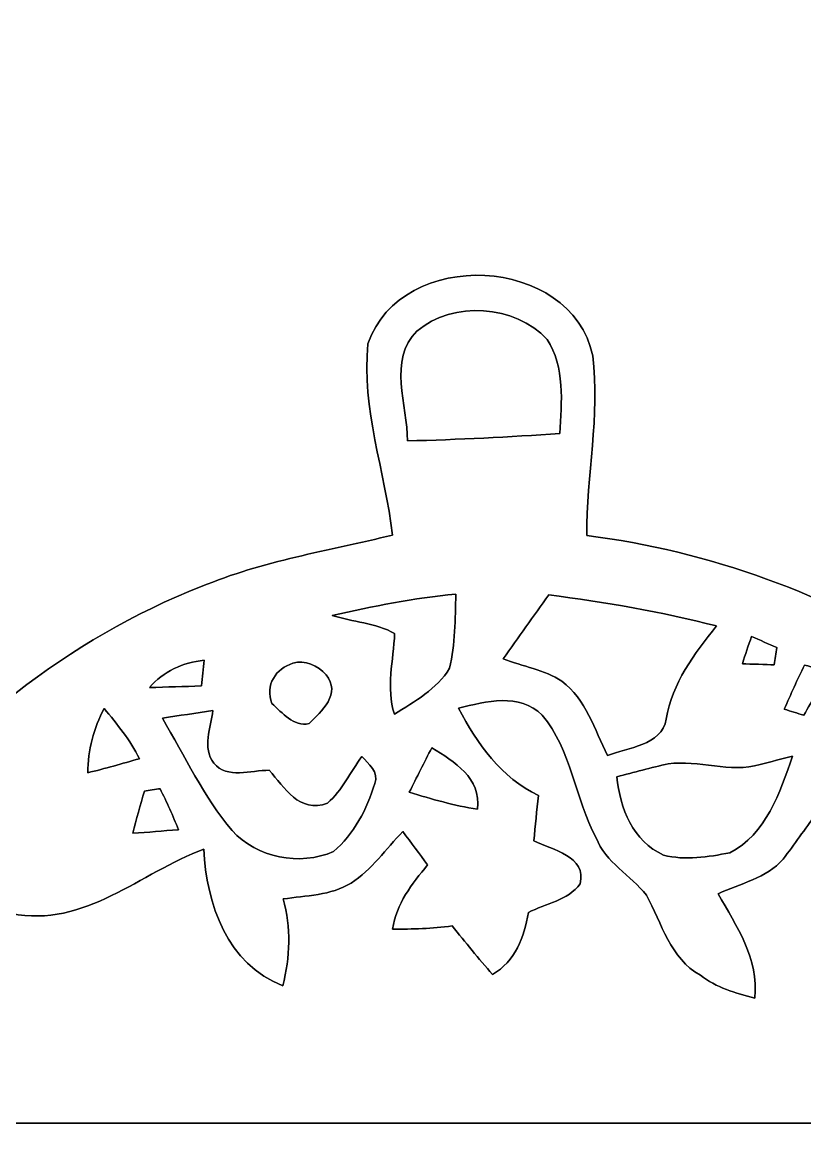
# Model space of a CAD drawing. Header units: centimetres. Extents: x -16.8 to 16.8, y -16.7 to 16.7.
# Drawn here: x -9.95 to -4.15, y -8.79 to -0.46 of the extents above; entities that cross this region are included whole.
import ezdxf

# ---------------------------------------------------------------- set-up
doc = ezdxf.new("R2010")
doc.units = ezdxf.units.CM
doc.header["$MEASUREMENT"] = 0
doc.layers.add('Layer 1', color=7, linetype='Continuous')

msp = doc.modelspace()

# ---------------------------------------------------------------- linework, layer by layer
at = {"layer": 'Layer 1', "color": 7}
for points, knots in [([(-16.77458, 16.66875), (-16.77458, 16.66875), (16.77458, 16.66875), (16.77458, 16.66875), (16.77458, 16.66875), (16.77458, 16.66875), (16.77458, -16.66875), (16.77458, -16.66875), (16.77458, -16.66875), (16.77458, -16.66875), (-16.77458, -16.66875), (-16.77458, -16.66875), (-16.77458, -16.66875), (-16.77458, -16.66875), (-16.77458, 16.66875), (-16.77458, 16.66875), (-16.77458, 16.66875), (-16.77458, 16.66875), (-16.77458, 16.66875), (-16.77458, 16.66875)], [0, 0, 0, 0, 0.1666667, 0.1666667, 0.1666667, 0.1666667, 0.3333333, 0.3333333, 0.3333333, 0.3333333, 0.5, 0.5, 0.5, 0.5, 0.6666667, 0.6666667, 0.6666667, 0.6666667, 1, 1, 1, 1]), ([(-7.38576, -2.84339), (-7.43832, -3.32669), (-7.25734, -3.78848), (-7.20408, -4.26297), (-7.20408, -4.26297), (-7.67927, -4.37974), (-8.16857, -4.45488), (-8.62259, -4.64538), (-8.62259, -4.64538), (-9.61637, -5.02991), (-10.45563, -5.73052), (-11.14002, -6.53486), (-11.14002, -6.53486), (-11.73374, -7.24323), (-12.11404, -8.11354), (-12.28478, -9.01876), (-12.28478, -9.01876), (-12.61251, -10.60909), (-12.24068, -12.33029), (-11.27337, -13.63627), (-11.27337, -13.63627), (-10.15506, -15.14228), (-8.32379, -16.11665), (-6.43819, -16.10678), (-6.43819, -16.10678), (-4.83729, -16.12477), (-3.23533, -15.47142), (-2.12513, -14.31431), (-2.12513, -14.31431), (-0.9779, -13.15508), (-0.31397, -11.49703), (-0.45085, -9.86084), (-0.45085, -9.86084), (-0.50024, -8.90305), (-0.79622, -7.96572), (-1.2894, -7.14481), (-1.2894, -7.14481), (-2.22497, -5.55519), (-3.94335, -4.49474), (-5.76263, -4.26614), (-5.76263, -4.26614), (-5.76368, -3.82094), (-5.6642, -3.37749), (-5.71818, -2.93229), (-5.71818, -2.93229), (-5.87763, -2.18405), (-7.13881, -2.12266), (-7.38576, -2.84339), (-7.38576, -2.84339), (-7.38576, -2.84339), (-7.38576, -2.84339), (-7.38576, -2.84339)], [0, 0, 0, 0, 0.0714286, 0.0714286, 0.0714286, 0.0714286, 0.1428571, 0.1428571, 0.1428571, 0.1428571, 0.2142857, 0.2142857, 0.2142857, 0.2142857, 0.2857143, 0.2857143, 0.2857143, 0.2857143, 0.3571429, 0.3571429, 0.3571429, 0.3571429, 0.4285714, 0.4285714, 0.4285714, 0.4285714, 0.5, 0.5, 0.5, 0.5, 0.5714286, 0.5714286, 0.5714286, 0.5714286, 0.6428571, 0.6428571, 0.6428571, 0.6428571, 0.7142857, 0.7142857, 0.7142857, 0.7142857, 0.7857143, 0.7857143, 0.7857143, 0.7857143, 0.8571429, 0.8571429, 0.8571429, 0.8571429, 1, 1, 1, 1]), ([(-7.02275, -2.74884), (-6.75323, -2.52307), (-6.29603, -2.55446), (-6.05614, -2.81058), (-6.05614, -2.81058), (-5.92384, -3.01625), (-5.94924, -3.27554), (-5.96124, -3.51014), (-5.96124, -3.51014), (-6.33836, -3.53413), (-6.71548, -3.55494), (-7.09295, -3.56411), (-7.09295, -3.56411), (-7.09224, -3.30271), (-7.23935, -2.96016), (-7.02275, -2.74884)], [0, 0, 0, 0, 0.2, 0.2, 0.2, 0.2, 0.4, 0.4, 0.4, 0.4, 0.6, 0.6, 0.6, 0.6, 1, 1, 1, 1]), ([(-7.6521, -4.85916), (-7.34907, -4.79249), (-7.04427, -4.72793), (-6.73418, -4.70112), (-6.73418, -4.70112), (-6.73806, -4.88456), (-6.73841, -5.07224), (-6.78145, -5.2511), (-6.78145, -5.2511), (-6.87317, -5.40526), (-7.04109, -5.49875), (-7.19032, -5.59153), (-7.19032, -5.59153), (-7.25205, -5.39468), (-7.19737, -5.19218), (-7.18785, -4.99357), (-7.18785, -4.99357), (-7.32966, -4.91419), (-7.49935, -4.90749), (-7.6521, -4.85916)], [0, 0, 0, 0, 0.1666667, 0.1666667, 0.1666667, 0.1666667, 0.3333333, 0.3333333, 0.3333333, 0.3333333, 0.5, 0.5, 0.5, 0.5, 0.6666667, 0.6666667, 0.6666667, 0.6666667, 1, 1, 1, 1]), ([(-6.0452, -4.70711), (-5.62575, -4.75756), (-5.21018, -4.83411), (-4.79989, -4.93677), (-4.79989, -4.93677), (-4.96288, -5.14385), (-5.13009, -5.36081), (-5.17313, -5.62892), (-5.17313, -5.62892), (-5.20629, -5.82648), (-5.46029, -5.83671), (-5.60881, -5.89844), (-5.60881, -5.89844), (-5.70512, -5.70653), (-5.76792, -5.4804), (-5.94678, -5.34705), (-5.94678, -5.34705), (-6.07836, -5.26168), (-6.23746, -5.23699), (-6.3821, -5.1816), (-6.3821, -5.1816), (-6.27027, -5.0232), (-6.15703, -4.86551), (-6.0452, -4.70711)], [0, 0, 0, 0, 0.1428571, 0.1428571, 0.1428571, 0.1428571, 0.2857143, 0.2857143, 0.2857143, 0.2857143, 0.4285714, 0.4285714, 0.4285714, 0.4285714, 0.5714286, 0.5714286, 0.5714286, 0.5714286, 0.7142857, 0.7142857, 0.7142857, 0.7142857, 1, 1, 1, 1]), ([(-4.53954, -5.01579), (-4.4771, -5.04261), (-4.41501, -5.06977), (-4.35293, -5.09799), (-4.35293, -5.09799), (-4.35928, -5.13997), (-4.36563, -5.18266), (-4.37198, -5.22534), (-4.37198, -5.22534), (-4.43054, -5.22358), (-4.54801, -5.2197), (-4.60693, -5.21758), (-4.60693, -5.21758), (-4.58682, -5.1495), (-4.56389, -5.08212), (-4.53954, -5.01579)], [0, 0, 0, 0, 0.2, 0.2, 0.2, 0.2, 0.4, 0.4, 0.4, 0.4, 0.6, 0.6, 0.6, 0.6, 1, 1, 1, 1]), ([(-9.00677, -5.39468), (-8.90482, -5.27262), (-8.75771, -5.20841), (-8.60178, -5.19148), (-8.60178, -5.19148), (-8.60707, -5.25463), (-8.61378, -5.31777), (-8.62118, -5.38092), (-8.62118, -5.38092), (-8.74959, -5.38727), (-8.87871, -5.39009), (-9.00677, -5.39468)], [0, 0, 0, 0, 0.25, 0.25, 0.25, 0.25, 0.5, 0.5, 0.5, 0.5, 1, 1, 1, 1]), ([(-7.94385, -5.21406), (-7.85354, -5.18266), (-7.75688, -5.2324), (-7.69691, -5.29908), (-7.69691, -5.29908), (-7.58155, -5.43772), (-7.73148, -5.57283), (-7.82285, -5.66138), (-7.82285, -5.66138), (-7.93856, -5.68678), (-8.02146, -5.58024), (-8.09801, -5.51286), (-8.09801, -5.51286), (-8.15269, -5.37563), (-8.06768, -5.25074), (-7.94385, -5.21406)], [0, 0, 0, 0, 0.2, 0.2, 0.2, 0.2, 0.4, 0.4, 0.4, 0.4, 0.6, 0.6, 0.6, 0.6, 1, 1, 1, 1]), ([(-4.14726, -5.22852), (-4.08376, -5.24263), (-4.0199, -5.25745), (-3.9564, -5.27297), (-3.9564, -5.27297), (-4.02131, -5.38233), (-4.08799, -5.48993), (-4.1529, -5.59929), (-4.1529, -5.59929), (-4.20123, -5.58447), (-4.24921, -5.56966), (-4.29683, -5.55449), (-4.29683, -5.55449), (-4.24956, -5.44477), (-4.19982, -5.33576), (-4.14726, -5.22852)], [0, 0, 0, 0, 0.2, 0.2, 0.2, 0.2, 0.4, 0.4, 0.4, 0.4, 0.6, 0.6, 0.6, 0.6, 1, 1, 1, 1]), ([(-6.71371, -5.54673), (-6.50699, -5.49875), (-6.26674, -5.42854), (-6.09318, -5.59894), (-6.09318, -5.59894), (-5.87551, -5.85787), (-5.85047, -6.21524), (-5.69348, -6.50804), (-5.69348, -6.50804), (-5.62398, -6.69361), (-5.43666, -6.78603), (-5.31918, -6.93491), (-5.31918, -6.93491), (-5.20594, -7.14199), (-5.14385, -7.40481), (-4.91984, -7.52863), (-4.91984, -7.52863), (-4.80166, -7.61965), (-4.65808, -7.66198), (-4.51661, -7.69902), (-4.51661, -7.69902), (-4.48381, -7.40516), (-4.65208, -7.16527), (-4.78755, -6.92432), (-4.78755, -6.92432), (-4.62562, -6.84742), (-4.42877, -6.80967), (-4.30601, -6.66785), (-4.30601, -6.66785), (-4.22169, -6.55814), (-4.14373, -6.4449), (-4.06259, -6.33342), (-4.06259, -6.33342), (-3.87914, -6.5592), (-3.69147, -6.85412), (-3.38208, -6.90986), (-3.38208, -6.90986), (-3.05894, -6.95254), (-2.73015, -6.96383), (-2.40489, -6.93526), (-2.40489, -6.93526), (-2.24966, -6.91903), (-2.05352, -6.89081), (-1.93428, -7.01322), (-1.93428, -7.01322), (-1.56386, -7.48242), (-1.28552, -8.02852), (-1.13841, -8.60919), (-1.13841, -8.60919), (-1.56422, -8.62647), (-1.99073, -8.62683), (-2.41653, -8.62647), (-2.41653, -8.62647), (-5.50439, -8.62224), (-8.59226, -8.63), (-11.67977, -8.62224), (-11.67977, -8.62224), (-11.48115, -7.75335), (-10.97844, -6.97653), (-10.3505, -6.35423), (-10.3505, -6.35423), (-10.34944, -6.6227), (-10.35791, -6.97477), (-10.03194, -7.07108), (-10.03194, -7.07108), (-9.48584, -7.18044), (-9.07521, -6.76628), (-8.60354, -6.59306), (-8.60354, -6.59306), (-8.58696, -6.99805), (-8.42751, -7.45067), (-8.01688, -7.60624), (-8.01688, -7.60624), (-7.96396, -7.39458), (-7.95584, -7.17374), (-8.01476, -6.96277), (-8.01476, -6.96277), (-7.84648, -6.93667), (-7.66163, -6.93773), (-7.51134, -6.84495), (-7.51134, -6.84495), (-7.35542, -6.74829), (-7.25558, -6.58989), (-7.12682, -6.46324), (-7.12682, -6.46324), (-7.06579, -6.54544), (-7.00476, -6.62693), (-6.94302, -6.70948), (-6.94302, -6.70948), (-7.06085, -6.85024), (-7.1755, -6.99841), (-7.20372, -7.18749), (-7.20372, -7.18749), (-7.05626, -7.18573), (-6.90809, -7.18397), (-6.76204, -7.16245), (-6.76204, -7.16245), (-6.66327, -7.2831), (-6.5659, -7.40586), (-6.46113, -7.52193), (-6.46113, -7.52193), (-6.29497, -7.42703), (-6.22512, -7.24394), (-6.19584, -7.06367), (-6.19584, -7.06367), (-6.06813, -6.99629), (-5.90197, -6.97371), (-5.81166, -6.85024), (-5.81166, -6.85024), (-5.7598, -6.64916), (-6.01945, -6.59412), (-6.15562, -6.53239), (-6.15562, -6.53239), (-6.14468, -6.4202), (-6.13375, -6.30555), (-6.12175, -6.19478), (-6.12175, -6.19478), (-6.39586, -6.06354), (-6.57825, -5.81025), (-6.71371, -5.54673)], [0, 0, 0, 0, 0.0322581, 0.0322581, 0.0322581, 0.0322581, 0.0645161, 0.0645161, 0.0645161, 0.0645161, 0.0967742, 0.0967742, 0.0967742, 0.0967742, 0.1290323, 0.1290323, 0.1290323, 0.1290323, 0.1612903, 0.1612903, 0.1612903, 0.1612903, 0.1935484, 0.1935484, 0.1935484, 0.1935484, 0.2258065, 0.2258065, 0.2258065, 0.2258065, 0.2580645, 0.2580645, 0.2580645, 0.2580645, 0.2903226, 0.2903226, 0.2903226, 0.2903226, 0.3225806, 0.3225806, 0.3225806, 0.3225806, 0.3548387, 0.3548387, 0.3548387, 0.3548387, 0.3870968, 0.3870968, 0.3870968, 0.3870968, 0.4193548, 0.4193548, 0.4193548, 0.4193548, 0.4516129, 0.4516129, 0.4516129, 0.4516129, 0.483871, 0.483871, 0.483871, 0.483871, 0.516129, 0.516129, 0.516129, 0.516129, 0.5483871, 0.5483871, 0.5483871, 0.5483871, 0.5806452, 0.5806452, 0.5806452, 0.5806452, 0.6129032, 0.6129032, 0.6129032, 0.6129032, 0.6451613, 0.6451613, 0.6451613, 0.6451613, 0.6774194, 0.6774194, 0.6774194, 0.6774194, 0.7096774, 0.7096774, 0.7096774, 0.7096774, 0.7419355, 0.7419355, 0.7419355, 0.7419355, 0.7741935, 0.7741935, 0.7741935, 0.7741935, 0.8064516, 0.8064516, 0.8064516, 0.8064516, 0.8387097, 0.8387097, 0.8387097, 0.8387097, 0.8709677, 0.8709677, 0.8709677, 0.8709677, 0.9032258, 0.9032258, 0.9032258, 0.9032258, 0.9354839, 0.9354839, 0.9354839, 0.9354839, 1, 1, 1, 1]), ([(-9.46538, -6.02615), (-9.46397, -5.85929), (-9.42093, -5.69595), (-9.34367, -5.54849), (-9.34367, -5.54849), (-9.24772, -5.66632), (-9.14894, -5.78379), (-9.08191, -5.92208), (-9.08191, -5.92208), (-9.20926, -5.95877), (-9.33662, -5.99546), (-9.46538, -6.02615)], [0, 0, 0, 0, 0.25, 0.25, 0.25, 0.25, 0.5, 0.5, 0.5, 0.5, 1, 1, 1, 1]), ([(-8.91152, -5.62222), (-8.78734, -5.60211), (-8.66211, -5.58306), (-8.53722, -5.56507), (-8.53722, -5.56507), (-8.55133, -5.69207), (-8.61766, -5.84024), (-8.53017, -5.95454), (-8.53017, -5.95454), (-8.42998, -6.07519), (-8.25571, -6.00675), (-8.11883, -6.00816), (-8.11883, -6.00816), (-8.00735, -6.13375), (-7.89517, -6.3306), (-7.68632, -6.25158), (-7.68632, -6.25158), (-7.57661, -6.15632), (-7.51558, -6.02015), (-7.43091, -5.90444), (-7.43091, -5.90444), (-7.38364, -5.96265), (-7.30109, -6.02015), (-7.33601, -6.10623), (-7.33601, -6.10623), (-7.39246, -6.29356), (-7.48947, -6.48476), (-7.64152, -6.6107), (-7.64152, -6.6107), (-7.89411, -6.71971), (-8.20702, -6.65762), (-8.39435, -6.45442), (-8.39435, -6.45442), (-8.60637, -6.20289), (-8.74466, -5.90303), (-8.91152, -5.62222)], [0, 0, 0, 0, 0.1, 0.1, 0.1, 0.1, 0.2, 0.2, 0.2, 0.2, 0.3, 0.3, 0.3, 0.3, 0.4, 0.4, 0.4, 0.4, 0.5, 0.5, 0.5, 0.5, 0.6, 0.6, 0.6, 0.6, 0.7, 0.7, 0.7, 0.7, 0.8, 0.8, 0.8, 0.8, 1, 1, 1, 1]), ([(-6.91233, -5.84024), (-6.74546, -5.94607), (-6.54579, -6.06037), (-6.57331, -6.29744), (-6.57331, -6.29744), (-6.74546, -6.27062), (-6.91339, -6.22194), (-7.07919, -6.17008), (-7.07919, -6.17008), (-7.02345, -6.06002), (-6.96842, -5.9496), (-6.91233, -5.84024)], [0, 0, 0, 0, 0.25, 0.25, 0.25, 0.25, 0.5, 0.5, 0.5, 0.5, 1, 1, 1, 1]), ([(-5.15796, -5.95983), (-4.93148, -5.92949), (-4.69971, -6.03179), (-4.4764, -5.96512), (-4.4764, -5.96512), (-4.39596, -5.94466), (-4.31588, -5.92243), (-4.2351, -5.90338), (-4.2351, -5.90338), (-4.33035, -6.17079), (-4.43124, -6.48547), (-4.70182, -6.62023), (-4.70182, -6.62023), (-4.86057, -6.65092), (-5.03343, -6.67949), (-5.19254, -6.63681), (-5.19254, -6.63681), (-5.41902, -6.53662), (-5.51709, -6.28721), (-5.53896, -6.05649), (-5.53896, -6.05649), (-5.41232, -6.02368), (-5.28602, -5.98805), (-5.15796, -5.95983)], [0, 0, 0, 0, 0.1428571, 0.1428571, 0.1428571, 0.1428571, 0.2857143, 0.2857143, 0.2857143, 0.2857143, 0.4285714, 0.4285714, 0.4285714, 0.4285714, 0.5714286, 0.5714286, 0.5714286, 0.5714286, 0.7142857, 0.7142857, 0.7142857, 0.7142857, 1, 1, 1, 1]), ([(-9.04416, -6.16197), (-9.01524, -6.15738), (-8.95738, -6.14856), (-8.92845, -6.14433), (-8.92845, -6.14433), (-8.87906, -6.24417), (-8.83144, -6.34506), (-8.79263, -6.44984), (-8.79263, -6.44984), (-8.90623, -6.45724), (-9.01841, -6.46783), (-9.13165, -6.47559), (-9.13165, -6.47559), (-9.10484, -6.37011), (-9.07415, -6.26604), (-9.04416, -6.16197)], [0, 0, 0, 0, 0.2, 0.2, 0.2, 0.2, 0.4, 0.4, 0.4, 0.4, 0.6, 0.6, 0.6, 0.6, 1, 1, 1, 1])]:
    msp.add_open_spline(points, degree=3, knots=knots, dxfattribs=at)
at = {"layer": 'Layer 1', "color": 251}
for points, knots in [([(-7.38576, -2.84339), (-7.13881, -2.12266), (-5.87763, -2.18405), (-5.71818, -2.93229), (-5.71818, -2.93229), (-5.6642, -3.37749), (-5.76368, -3.82094), (-5.76263, -4.26614), (-5.76263, -4.26614), (-3.94335, -4.49474), (-2.22497, -5.55519), (-1.2894, -7.14481), (-1.2894, -7.14481), (-0.79622, -7.96572), (-0.50024, -8.90305), (-0.45085, -9.86084), (-0.45085, -9.86084), (-0.31397, -11.49703), (-0.9779, -13.15508), (-2.12513, -14.31431), (-2.12513, -14.31431), (-3.23533, -15.47142), (-4.83729, -16.12477), (-6.43819, -16.10678), (-6.43819, -16.10678), (-8.32379, -16.11665), (-10.15506, -15.14228), (-11.27337, -13.63627), (-11.27337, -13.63627), (-12.24068, -12.33029), (-12.61251, -10.60909), (-12.28478, -9.01876), (-12.28478, -9.01876), (-12.11404, -8.11354), (-11.73374, -7.24323), (-11.14002, -6.53486), (-11.14002, -6.53486), (-10.45563, -5.73052), (-9.61637, -5.02991), (-8.62259, -4.64538), (-8.62259, -4.64538), (-8.16857, -4.45488), (-7.67927, -4.37974), (-7.20408, -4.26297), (-7.20408, -4.26297), (-7.25734, -3.78848), (-7.43832, -3.32669), (-7.38576, -2.84339), (-7.38576, -2.84339), (-7.38576, -2.84339), (-7.38576, -2.84339), (-7.38576, -2.84339)], [0, 0, 0, 0, 0.0714286, 0.0714286, 0.0714286, 0.0714286, 0.1428571, 0.1428571, 0.1428571, 0.1428571, 0.2142857, 0.2142857, 0.2142857, 0.2142857, 0.2857143, 0.2857143, 0.2857143, 0.2857143, 0.3571429, 0.3571429, 0.3571429, 0.3571429, 0.4285714, 0.4285714, 0.4285714, 0.4285714, 0.5, 0.5, 0.5, 0.5, 0.5714286, 0.5714286, 0.5714286, 0.5714286, 0.6428571, 0.6428571, 0.6428571, 0.6428571, 0.7142857, 0.7142857, 0.7142857, 0.7142857, 0.7857143, 0.7857143, 0.7857143, 0.7857143, 0.8571429, 0.8571429, 0.8571429, 0.8571429, 1, 1, 1, 1]), ([(-7.02275, -2.74884), (-7.23935, -2.96016), (-7.09224, -3.30271), (-7.09295, -3.56411), (-7.09295, -3.56411), (-6.71548, -3.55494), (-6.33836, -3.53413), (-5.96124, -3.51014), (-5.96124, -3.51014), (-5.94924, -3.27554), (-5.92384, -3.01625), (-6.05614, -2.81058), (-6.05614, -2.81058), (-6.29603, -2.55446), (-6.75323, -2.52307), (-7.02275, -2.74884), (-7.02275, -2.74884), (-7.02275, -2.74884), (-7.02275, -2.74884), (-7.02275, -2.74884)], [0, 0, 0, 0, 0.1666667, 0.1666667, 0.1666667, 0.1666667, 0.3333333, 0.3333333, 0.3333333, 0.3333333, 0.5, 0.5, 0.5, 0.5, 0.6666667, 0.6666667, 0.6666667, 0.6666667, 1, 1, 1, 1]), ([(-7.6521, -4.85916), (-7.49935, -4.90749), (-7.32966, -4.91419), (-7.18785, -4.99357), (-7.18785, -4.99357), (-7.19737, -5.19218), (-7.25205, -5.39468), (-7.19032, -5.59153), (-7.19032, -5.59153), (-7.04109, -5.49875), (-6.87317, -5.40526), (-6.78145, -5.2511), (-6.78145, -5.2511), (-6.73841, -5.07224), (-6.73806, -4.88456), (-6.73418, -4.70112), (-6.73418, -4.70112), (-7.04427, -4.72793), (-7.34907, -4.79249), (-7.6521, -4.85916), (-7.6521, -4.85916), (-7.6521, -4.85916), (-7.6521, -4.85916), (-7.6521, -4.85916)], [0, 0, 0, 0, 0.1428571, 0.1428571, 0.1428571, 0.1428571, 0.2857143, 0.2857143, 0.2857143, 0.2857143, 0.4285714, 0.4285714, 0.4285714, 0.4285714, 0.5714286, 0.5714286, 0.5714286, 0.5714286, 0.7142857, 0.7142857, 0.7142857, 0.7142857, 1, 1, 1, 1]), ([(-6.0452, -4.70711), (-6.15703, -4.86551), (-6.27027, -5.0232), (-6.3821, -5.1816), (-6.3821, -5.1816), (-6.23746, -5.23699), (-6.07836, -5.26168), (-5.94678, -5.34705), (-5.94678, -5.34705), (-5.76792, -5.4804), (-5.70512, -5.70653), (-5.60881, -5.89844), (-5.60881, -5.89844), (-5.46029, -5.83671), (-5.20629, -5.82648), (-5.17313, -5.62892), (-5.17313, -5.62892), (-5.13009, -5.36081), (-4.96288, -5.14385), (-4.79989, -4.93677), (-4.79989, -4.93677), (-5.21018, -4.83411), (-5.62575, -4.75756), (-6.0452, -4.70711), (-6.0452, -4.70711), (-6.0452, -4.70711), (-6.0452, -4.70711), (-6.0452, -4.70711)], [0, 0, 0, 0, 0.125, 0.125, 0.125, 0.125, 0.25, 0.25, 0.25, 0.25, 0.375, 0.375, 0.375, 0.375, 0.5, 0.5, 0.5, 0.5, 0.625, 0.625, 0.625, 0.625, 0.75, 0.75, 0.75, 0.75, 1, 1, 1, 1]), ([(-4.53954, -5.01579), (-4.56389, -5.08212), (-4.58682, -5.1495), (-4.60693, -5.21758), (-4.60693, -5.21758), (-4.54801, -5.2197), (-4.43054, -5.22358), (-4.37198, -5.22534), (-4.37198, -5.22534), (-4.36563, -5.18266), (-4.35928, -5.13997), (-4.35293, -5.09799), (-4.35293, -5.09799), (-4.41501, -5.06977), (-4.4771, -5.04261), (-4.53954, -5.01579), (-4.53954, -5.01579), (-4.53954, -5.01579), (-4.53954, -5.01579), (-4.53954, -5.01579)], [0, 0, 0, 0, 0.1666667, 0.1666667, 0.1666667, 0.1666667, 0.3333333, 0.3333333, 0.3333333, 0.3333333, 0.5, 0.5, 0.5, 0.5, 0.6666667, 0.6666667, 0.6666667, 0.6666667, 1, 1, 1, 1]), ([(-9.00677, -5.39468), (-8.87871, -5.39009), (-8.74959, -5.38727), (-8.62118, -5.38092), (-8.62118, -5.38092), (-8.61378, -5.31777), (-8.60707, -5.25463), (-8.60178, -5.19148), (-8.60178, -5.19148), (-8.75771, -5.20841), (-8.90482, -5.27262), (-9.00677, -5.39468), (-9.00677, -5.39468), (-9.00677, -5.39468), (-9.00677, -5.39468), (-9.00677, -5.39468)], [0, 0, 0, 0, 0.2, 0.2, 0.2, 0.2, 0.4, 0.4, 0.4, 0.4, 0.6, 0.6, 0.6, 0.6, 1, 1, 1, 1]), ([(-7.94385, -5.21406), (-8.06768, -5.25074), (-8.15269, -5.37563), (-8.09801, -5.51286), (-8.09801, -5.51286), (-8.02146, -5.58024), (-7.93856, -5.68678), (-7.82285, -5.66138), (-7.82285, -5.66138), (-7.73148, -5.57283), (-7.58155, -5.43772), (-7.69691, -5.29908), (-7.69691, -5.29908), (-7.75688, -5.2324), (-7.85354, -5.18266), (-7.94385, -5.21406), (-7.94385, -5.21406), (-7.94385, -5.21406), (-7.94385, -5.21406), (-7.94385, -5.21406)], [0, 0, 0, 0, 0.1666667, 0.1666667, 0.1666667, 0.1666667, 0.3333333, 0.3333333, 0.3333333, 0.3333333, 0.5, 0.5, 0.5, 0.5, 0.6666667, 0.6666667, 0.6666667, 0.6666667, 1, 1, 1, 1]), ([(-4.14726, -5.22852), (-4.19982, -5.33576), (-4.24956, -5.44477), (-4.29683, -5.55449), (-4.29683, -5.55449), (-4.24921, -5.56966), (-4.20123, -5.58447), (-4.1529, -5.59929), (-4.1529, -5.59929), (-4.08799, -5.48993), (-4.02131, -5.38233), (-3.9564, -5.27297), (-3.9564, -5.27297), (-4.0199, -5.25745), (-4.08376, -5.24263), (-4.14726, -5.22852), (-4.14726, -5.22852), (-4.14726, -5.22852), (-4.14726, -5.22852), (-4.14726, -5.22852)], [0, 0, 0, 0, 0.1666667, 0.1666667, 0.1666667, 0.1666667, 0.3333333, 0.3333333, 0.3333333, 0.3333333, 0.5, 0.5, 0.5, 0.5, 0.6666667, 0.6666667, 0.6666667, 0.6666667, 1, 1, 1, 1]), ([(-6.71371, -5.54673), (-6.57825, -5.81025), (-6.39586, -6.06354), (-6.12175, -6.19478), (-6.12175, -6.19478), (-6.13375, -6.30555), (-6.14468, -6.4202), (-6.15562, -6.53239), (-6.15562, -6.53239), (-6.01945, -6.59412), (-5.7598, -6.64916), (-5.81166, -6.85024), (-5.81166, -6.85024), (-5.90197, -6.97371), (-6.06813, -6.99629), (-6.19584, -7.06367), (-6.19584, -7.06367), (-6.22512, -7.24394), (-6.29497, -7.42703), (-6.46113, -7.52193), (-6.46113, -7.52193), (-6.5659, -7.40586), (-6.66327, -7.2831), (-6.76204, -7.16245), (-6.76204, -7.16245), (-6.90809, -7.18397), (-7.05626, -7.18573), (-7.20372, -7.18749), (-7.20372, -7.18749), (-7.1755, -6.99841), (-7.06085, -6.85024), (-6.94302, -6.70948), (-6.94302, -6.70948), (-7.00476, -6.62693), (-7.06579, -6.54544), (-7.12682, -6.46324), (-7.12682, -6.46324), (-7.25558, -6.58989), (-7.35542, -6.74829), (-7.51134, -6.84495), (-7.51134, -6.84495), (-7.66163, -6.93773), (-7.84648, -6.93667), (-8.01476, -6.96277), (-8.01476, -6.96277), (-7.95584, -7.17374), (-7.96396, -7.39458), (-8.01688, -7.60624), (-8.01688, -7.60624), (-8.42751, -7.45067), (-8.58696, -6.99805), (-8.60354, -6.59306), (-8.60354, -6.59306), (-9.07521, -6.76628), (-9.48584, -7.18044), (-10.03194, -7.07108), (-10.03194, -7.07108), (-10.35791, -6.97477), (-10.34944, -6.6227), (-10.3505, -6.35423), (-10.3505, -6.35423), (-10.97844, -6.97653), (-11.48115, -7.75335), (-11.67977, -8.62224), (-11.67977, -8.62224), (-8.59226, -8.63), (-5.50439, -8.62224), (-2.41653, -8.62647), (-2.41653, -8.62647), (-1.99073, -8.62683), (-1.56422, -8.62647), (-1.13841, -8.60919), (-1.13841, -8.60919), (-1.28552, -8.02852), (-1.56386, -7.48242), (-1.93428, -7.01322), (-1.93428, -7.01322), (-2.05352, -6.89081), (-2.24966, -6.91903), (-2.40489, -6.93526), (-2.40489, -6.93526), (-2.73015, -6.96383), (-3.05894, -6.95254), (-3.38208, -6.90986), (-3.38208, -6.90986), (-3.69147, -6.85412), (-3.87914, -6.5592), (-4.06259, -6.33342), (-4.06259, -6.33342), (-4.14373, -6.4449), (-4.22169, -6.55814), (-4.30601, -6.66785), (-4.30601, -6.66785), (-4.42877, -6.80967), (-4.62562, -6.84742), (-4.78755, -6.92432), (-4.78755, -6.92432), (-4.65208, -7.16527), (-4.48381, -7.40516), (-4.51661, -7.69902), (-4.51661, -7.69902), (-4.65808, -7.66198), (-4.80166, -7.61965), (-4.91984, -7.52863), (-4.91984, -7.52863), (-5.14385, -7.40481), (-5.20594, -7.14199), (-5.31918, -6.93491), (-5.31918, -6.93491), (-5.43666, -6.78603), (-5.62398, -6.69361), (-5.69348, -6.50804), (-5.69348, -6.50804), (-5.85047, -6.21524), (-5.87551, -5.85787), (-6.09318, -5.59894), (-6.09318, -5.59894), (-6.26674, -5.42854), (-6.50699, -5.49875), (-6.71371, -5.54673), (-6.71371, -5.54673), (-6.71371, -5.54673), (-6.71371, -5.54673), (-6.71371, -5.54673)], [0, 0, 0, 0, 0.03125, 0.03125, 0.03125, 0.03125, 0.0625, 0.0625, 0.0625, 0.0625, 0.09375, 0.09375, 0.09375, 0.09375, 0.125, 0.125, 0.125, 0.125, 0.15625, 0.15625, 0.15625, 0.15625, 0.1875, 0.1875, 0.1875, 0.1875, 0.21875, 0.21875, 0.21875, 0.21875, 0.25, 0.25, 0.25, 0.25, 0.28125, 0.28125, 0.28125, 0.28125, 0.3125, 0.3125, 0.3125, 0.3125, 0.34375, 0.34375, 0.34375, 0.34375, 0.375, 0.375, 0.375, 0.375, 0.40625, 0.40625, 0.40625, 0.40625, 0.4375, 0.4375, 0.4375, 0.4375, 0.46875, 0.46875, 0.46875, 0.46875, 0.5, 0.5, 0.5, 0.5, 0.53125, 0.53125, 0.53125, 0.53125, 0.5625, 0.5625, 0.5625, 0.5625, 0.59375, 0.59375, 0.59375, 0.59375, 0.625, 0.625, 0.625, 0.625, 0.65625, 0.65625, 0.65625, 0.65625, 0.6875, 0.6875, 0.6875, 0.6875, 0.71875, 0.71875, 0.71875, 0.71875, 0.75, 0.75, 0.75, 0.75, 0.78125, 0.78125, 0.78125, 0.78125, 0.8125, 0.8125, 0.8125, 0.8125, 0.84375, 0.84375, 0.84375, 0.84375, 0.875, 0.875, 0.875, 0.875, 0.90625, 0.90625, 0.90625, 0.90625, 0.9375, 0.9375, 0.9375, 0.9375, 1, 1, 1, 1]), ([(-9.46538, -6.02615), (-9.33662, -5.99546), (-9.20926, -5.95877), (-9.08191, -5.92208), (-9.08191, -5.92208), (-9.14894, -5.78379), (-9.24772, -5.66632), (-9.34367, -5.54849), (-9.34367, -5.54849), (-9.42093, -5.69595), (-9.46397, -5.85929), (-9.46538, -6.02615), (-9.46538, -6.02615), (-9.46538, -6.02615), (-9.46538, -6.02615), (-9.46538, -6.02615)], [0, 0, 0, 0, 0.2, 0.2, 0.2, 0.2, 0.4, 0.4, 0.4, 0.4, 0.6, 0.6, 0.6, 0.6, 1, 1, 1, 1]), ([(-8.91152, -5.62222), (-8.74466, -5.90303), (-8.60637, -6.20289), (-8.39435, -6.45442), (-8.39435, -6.45442), (-8.20702, -6.65762), (-7.89411, -6.71971), (-7.64152, -6.6107), (-7.64152, -6.6107), (-7.48947, -6.48476), (-7.39246, -6.29356), (-7.33601, -6.10623), (-7.33601, -6.10623), (-7.30109, -6.02015), (-7.38364, -5.96265), (-7.43091, -5.90444), (-7.43091, -5.90444), (-7.51558, -6.02015), (-7.57661, -6.15632), (-7.68632, -6.25158), (-7.68632, -6.25158), (-7.89517, -6.3306), (-8.00735, -6.13375), (-8.11883, -6.00816), (-8.11883, -6.00816), (-8.25571, -6.00675), (-8.42998, -6.07519), (-8.53017, -5.95454), (-8.53017, -5.95454), (-8.61766, -5.84024), (-8.55133, -5.69207), (-8.53722, -5.56507), (-8.53722, -5.56507), (-8.66211, -5.58306), (-8.78734, -5.60211), (-8.91152, -5.62222), (-8.91152, -5.62222), (-8.91152, -5.62222), (-8.91152, -5.62222), (-8.91152, -5.62222)], [0, 0, 0, 0, 0.0909091, 0.0909091, 0.0909091, 0.0909091, 0.1818182, 0.1818182, 0.1818182, 0.1818182, 0.2727273, 0.2727273, 0.2727273, 0.2727273, 0.3636364, 0.3636364, 0.3636364, 0.3636364, 0.4545455, 0.4545455, 0.4545455, 0.4545455, 0.5454545, 0.5454545, 0.5454545, 0.5454545, 0.6363636, 0.6363636, 0.6363636, 0.6363636, 0.7272727, 0.7272727, 0.7272727, 0.7272727, 0.8181818, 0.8181818, 0.8181818, 0.8181818, 1, 1, 1, 1]), ([(-6.91233, -5.84024), (-6.96842, -5.9496), (-7.02345, -6.06002), (-7.07919, -6.17008), (-7.07919, -6.17008), (-6.91339, -6.22194), (-6.74546, -6.27062), (-6.57331, -6.29744), (-6.57331, -6.29744), (-6.54579, -6.06037), (-6.74546, -5.94607), (-6.91233, -5.84024), (-6.91233, -5.84024), (-6.91233, -5.84024), (-6.91233, -5.84024), (-6.91233, -5.84024)], [0, 0, 0, 0, 0.2, 0.2, 0.2, 0.2, 0.4, 0.4, 0.4, 0.4, 0.6, 0.6, 0.6, 0.6, 1, 1, 1, 1]), ([(-5.15796, -5.95983), (-5.28602, -5.98805), (-5.41232, -6.02368), (-5.53896, -6.05649), (-5.53896, -6.05649), (-5.51709, -6.28721), (-5.41902, -6.53662), (-5.19254, -6.63681), (-5.19254, -6.63681), (-5.03343, -6.67949), (-4.86057, -6.65092), (-4.70182, -6.62023), (-4.70182, -6.62023), (-4.43124, -6.48547), (-4.33035, -6.17079), (-4.2351, -5.90338), (-4.2351, -5.90338), (-4.31588, -5.92243), (-4.39596, -5.94466), (-4.4764, -5.96512), (-4.4764, -5.96512), (-4.69971, -6.03179), (-4.93148, -5.92949), (-5.15796, -5.95983), (-5.15796, -5.95983), (-5.15796, -5.95983), (-5.15796, -5.95983), (-5.15796, -5.95983)], [0, 0, 0, 0, 0.125, 0.125, 0.125, 0.125, 0.25, 0.25, 0.25, 0.25, 0.375, 0.375, 0.375, 0.375, 0.5, 0.5, 0.5, 0.5, 0.625, 0.625, 0.625, 0.625, 0.75, 0.75, 0.75, 0.75, 1, 1, 1, 1]), ([(-9.04416, -6.16197), (-9.07415, -6.26604), (-9.10484, -6.37011), (-9.13165, -6.47559), (-9.13165, -6.47559), (-9.01841, -6.46783), (-8.90623, -6.45724), (-8.79263, -6.44984), (-8.79263, -6.44984), (-8.83144, -6.34506), (-8.87906, -6.24417), (-8.92845, -6.14433), (-8.92845, -6.14433), (-8.95738, -6.14856), (-9.01524, -6.15738), (-9.04416, -6.16197), (-9.04416, -6.16197), (-9.04416, -6.16197), (-9.04416, -6.16197), (-9.04416, -6.16197)], [0, 0, 0, 0, 0.1666667, 0.1666667, 0.1666667, 0.1666667, 0.3333333, 0.3333333, 0.3333333, 0.3333333, 0.5, 0.5, 0.5, 0.5, 0.6666667, 0.6666667, 0.6666667, 0.6666667, 1, 1, 1, 1])]:
    msp.add_open_spline(points, degree=3, knots=knots, dxfattribs=at)

doc.saveas('drawing.dxf')
